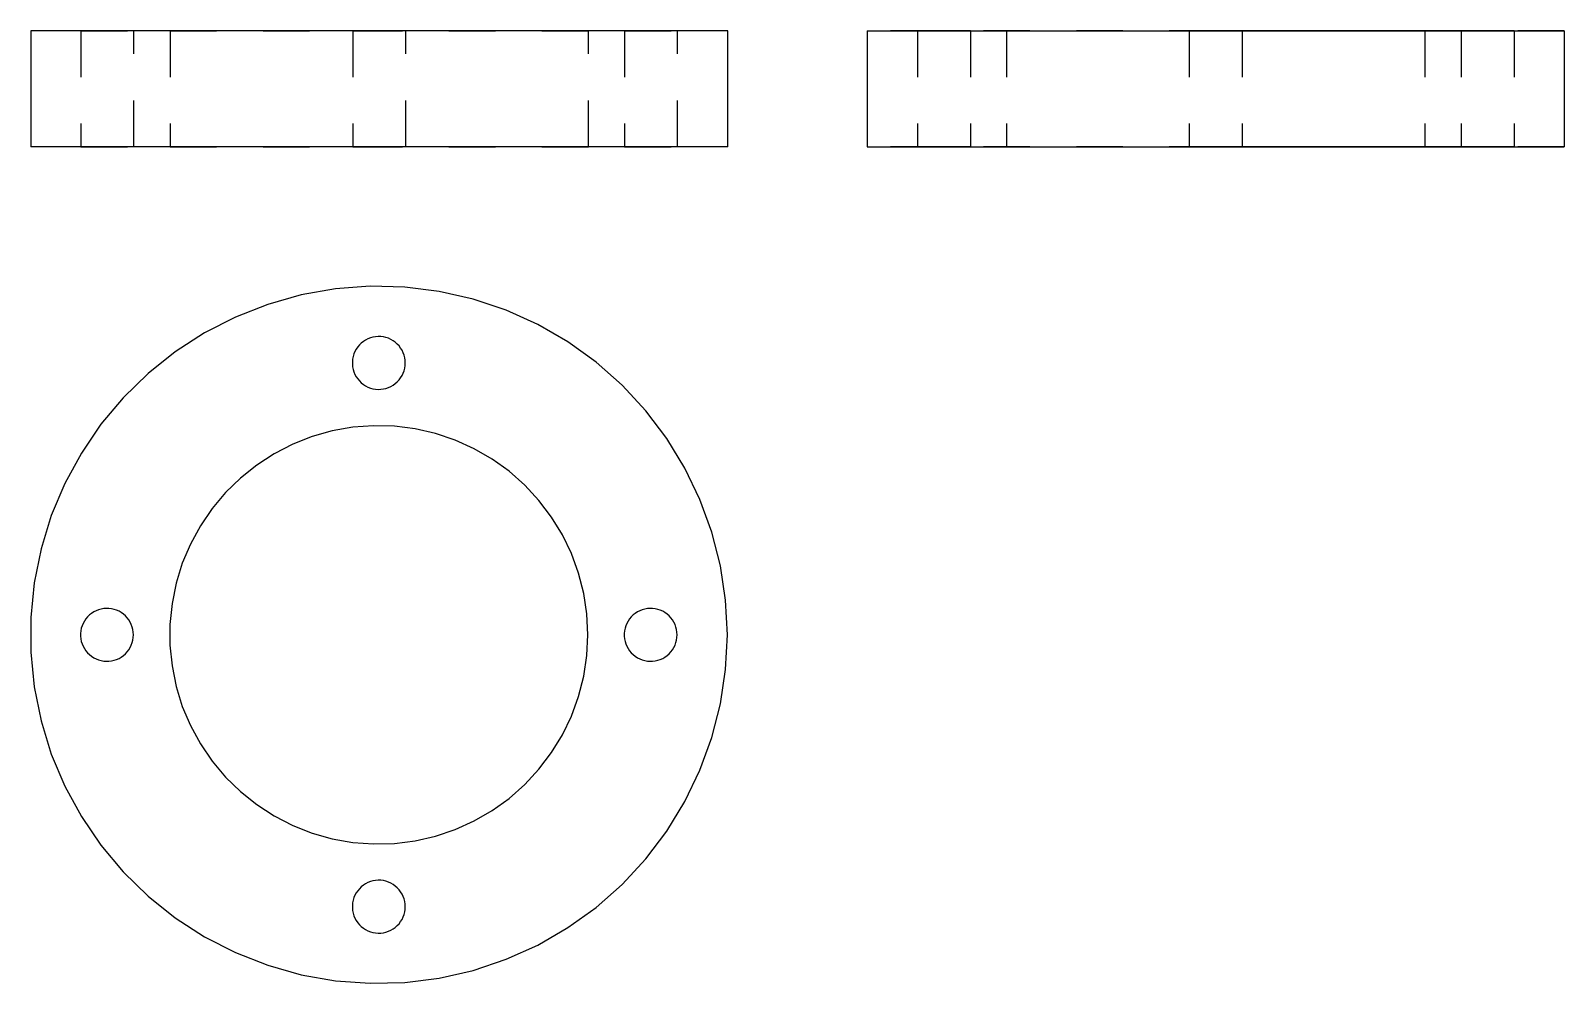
# Model space of a CAD drawing. Extents: x 0 to 3.3, y 0 to 2.05.
import ezdxf

# ---------------------------------------------------------------- set-up
doc = ezdxf.new("R2010")
doc.units = 0
doc.linetypes.add('HIDDEN', pattern=[0.075, 0.050025, -0.024975])
for name, color, linetype in [('FRONT', 7, 'CONTINUOUS'), ('FRONT_HID', 7, 'HIDDEN'), ('LEFT', 7, 'CONTINUOUS'), ('LEFT_HID', 7, 'HIDDEN'), ('TOP', 7, 'CONTINUOUS')]:
    doc.layers.add(name, color=color, linetype=linetype)

msp = doc.modelspace()

# ---------------------------------------------------------------- linework, layer by layer
at = {"layer": 'FRONT'}
for p, q in [((1.5, 2.049534), (0, 2.049534)), ((0, 2.049534), (0, 1.799534)), ((1.5, 1.799534), (1.5, 2.049534)), ((1.5, 1.799534), (0, 1.799534))]:
    msp.add_line(p, q, dxfattribs=at)
at = {"layer": 'FRONT_HID', "linetype": 'HIDDEN'}
for p, q in [((0.221973, 2.049534), (0.108173, 2.049534)), ((0.108173, 2.049534), (0.221973, 2.049534)), ((0.108173, 2.049534), (0.108173, 1.799534)), ((0.221973, 1.799534), (0.221973, 2.049534)), ((1.199944, 2.049534), (0.300056, 2.049534)), ((0.300056, 2.049534), (1.199944, 2.049534)), ((0.300056, 2.049534), (0.300056, 1.799534)), ((0.8069, 2.049534), (0.6931, 2.049534)), ((0.6931, 2.049534), (0.8069, 2.049534)), ((0.8069, 2.049534), (0.6931, 2.049534)), ((0.6931, 2.049534), (0.8069, 2.049534)), ((0.6931, 2.049534), (0.6931, 1.799534)), ((0.6931, 2.049534), (0.6931, 1.799534)), ((0.8069, 1.799534), (0.8069, 2.049534)), ((0.8069, 1.799534), (0.8069, 2.049534)), ((1.199944, 1.799534), (1.199944, 2.049534)), ((1.391827, 2.049534), (1.278027, 2.049534)), ((1.278027, 2.049534), (1.391827, 2.049534)), ((1.278027, 2.049534), (1.278027, 1.799534)), ((1.391827, 1.799534), (1.391827, 2.049534)), ((0.221973, 1.799534), (0.108173, 1.799534)), ((0.108173, 1.799534), (0.221973, 1.799534)), ((1.199944, 1.799534), (0.300056, 1.799534)), ((0.300056, 1.799534), (1.199944, 1.799534)), ((0.8069, 1.799534), (0.6931, 1.799534)), ((0.6931, 1.799534), (0.8069, 1.799534)), ((0.8069, 1.799534), (0.6931, 1.799534)), ((0.6931, 1.799534), (0.8069, 1.799534)), ((1.391827, 1.799534), (1.278027, 1.799534)), ((1.278027, 1.799534), (1.391827, 1.799534))]:
    msp.add_line(p, q, dxfattribs=at)
at = {"layer": 'LEFT'}
for p, q in [((1.8, 2.049534), (3.3, 2.049534)), ((1.8, 2.049534), (1.8, 1.799534)), ((3.3, 2.049534), (3.3, 1.799534)), ((1.8, 1.799534), (3.3, 1.799534))]:
    msp.add_line(p, q, dxfattribs=at)
at = {"layer": 'LEFT_HID', "linetype": 'HIDDEN'}
for p, q in [((2.55, 2.049534), (1.8, 2.049534)), ((1.965073, 2.049534), (1.908173, 2.049534)), ((1.908173, 2.049534), (2.021973, 2.049534)), ((1.908173, 2.049534), (1.908173, 1.799534)), ((2.021973, 2.049534), (1.965073, 2.049534)), ((2.021973, 2.049534), (2.021973, 1.799534)), ((2.55, 2.049534), (2.100056, 2.049534)), ((2.100056, 2.049534), (2.999944, 2.049534)), ((2.100056, 2.049534), (2.100056, 1.799534)), ((2.55, 2.049534), (2.4931, 2.049534)), ((2.4931, 2.049534), (2.6069, 2.049534)), ((2.55, 2.049534), (2.4931, 2.049534)), ((2.4931, 2.049534), (2.6069, 2.049534)), ((2.4931, 2.049534), (2.4931, 1.799534)), ((2.4931, 2.049534), (2.4931, 1.799534)), ((3.3, 2.049534), (2.55, 2.049534)), ((2.6069, 2.049534), (2.55, 2.049534)), ((2.999944, 2.049534), (2.55, 2.049534)), ((2.6069, 2.049534), (2.55, 2.049534)), ((2.6069, 2.049534), (2.6069, 1.799534)), ((2.6069, 2.049534), (2.6069, 1.799534)), ((2.999944, 2.049534), (2.999944, 1.799534)), ((3.134927, 2.049534), (3.078027, 2.049534)), ((3.078027, 2.049534), (3.191827, 2.049534)), ((3.078027, 2.049534), (3.078027, 1.799534)), ((3.191827, 2.049534), (3.134927, 2.049534)), ((3.191827, 2.049534), (3.191827, 1.799534)), ((2.55, 1.799534), (1.8, 1.799534)), ((1.965073, 1.799534), (1.908173, 1.799534)), ((1.908173, 1.799534), (2.021973, 1.799534)), ((2.021973, 1.799534), (1.965073, 1.799534)), ((2.55, 1.799534), (2.100056, 1.799534)), ((2.100056, 1.799534), (2.999944, 1.799534)), ((2.55, 1.799534), (2.4931, 1.799534)), ((2.4931, 1.799534), (2.6069, 1.799534)), ((2.55, 1.799534), (2.4931, 1.799534)), ((2.4931, 1.799534), (2.6069, 1.799534)), ((3.3, 1.799534), (2.55, 1.799534)), ((2.6069, 1.799534), (2.55, 1.799534)), ((2.999944, 1.799534), (2.55, 1.799534)), ((2.6069, 1.799534), (2.55, 1.799534)), ((3.134927, 1.799534), (3.078027, 1.799534)), ((3.078027, 1.799534), (3.191827, 1.799534)), ((3.191827, 1.799534), (3.134927, 1.799534))]:
    msp.add_line(p, q, dxfattribs=at)
at = {"layer": 'TOP'}
for p, q in [((0.65581, 1.493946), (0.582177, 1.480963)), ((0.73037, 1.499534), (0.65581, 1.493946)), ((0.805115, 1.49767), (0.73037, 1.499534)), ((0.879304, 1.488373), (0.805115, 1.49767)), ((0.952198, 1.471735), (0.879304, 1.488373)), ((0.510203, 1.460712), (0.440602, 1.433396)), ((0.582177, 1.480963), (0.510203, 1.460712)), ((1.023073, 1.447922), (0.952198, 1.471735)), ((0.440602, 1.433396), (0.374068, 1.399286)), ((1.091226, 1.417171), (1.023073, 1.447922)), ((0.374068, 1.399286), (0.31126, 1.35872)), ((0.725665, 1.386559), (0.720618, 1.383971)), ((0.730946, 1.388631), (0.725665, 1.386559)), ((0.736406, 1.390167), (0.730946, 1.388631)), ((0.741992, 1.391153), (0.736406, 1.390167)), ((0.747649, 1.391576), (0.741992, 1.391153)), ((0.75332, 1.391435), (0.747649, 1.391576)), ((0.758948, 1.39073), (0.75332, 1.391435)), ((0.764479, 1.389467), (0.758948, 1.39073)), ((0.769856, 1.387661), (0.764479, 1.389467)), ((0.775026, 1.385328), (0.769856, 1.387661)), ((1.155977, 1.379786), (1.091226, 1.417171)), ((0.31126, 1.35872), (0.252803, 1.312103)), ((0.695599, 1.354155), (0.693927, 1.348734)), ((0.697802, 1.359382), (0.695599, 1.354155)), ((0.700515, 1.364364), (0.697802, 1.359382)), ((0.703711, 1.36905), (0.700515, 1.364364)), ((0.707357, 1.373396), (0.703711, 1.36905)), ((0.711418, 1.377357), (0.707357, 1.373396)), ((0.715852, 1.380893), (0.711418, 1.377357)), ((0.720618, 1.383971), (0.715852, 1.380893)), ((0.779939, 1.382492), (0.775026, 1.385328)), ((0.784544, 1.37918), (0.779939, 1.382492)), ((0.788798, 1.375427), (0.784544, 1.37918)), ((0.792656, 1.371269), (0.788798, 1.375427)), ((0.796081, 1.366747), (0.792656, 1.371269)), ((0.799039, 1.361907), (0.796081, 1.366747)), ((0.8015, 1.356796), (0.799039, 1.361907)), ((0.80344, 1.351465), (0.8015, 1.356796)), ((1.216685, 1.33614), (1.155977, 1.379786)), ((0.692803, 1.343174), (0.692238, 1.33753)), ((0.692238, 1.33753), (0.692238, 1.331858)), ((0.692238, 1.331858), (0.692803, 1.326213)), ((0.693927, 1.348734), (0.692803, 1.343174)), ((0.692803, 1.326213), (0.693927, 1.320653)), ((0.693927, 1.320653), (0.695599, 1.315233)), ((0.80484, 1.345968), (0.80344, 1.351465)), ((0.80344, 1.317922), (0.80484, 1.323419)), ((0.805685, 1.340359), (0.80484, 1.345968)), ((0.80484, 1.323419), (0.805685, 1.329028)), ((0.805968, 1.334694), (0.805685, 1.340359)), ((0.805685, 1.329028), (0.805968, 1.334694)), ((1.272745, 1.286667), (1.216685, 1.33614)), ((0.252803, 1.312103), (0.199279, 1.259896)), ((0.695599, 1.315233), (0.697802, 1.310006)), ((0.697802, 1.310006), (0.700515, 1.305024)), ((0.700515, 1.305024), (0.703711, 1.300337)), ((0.703711, 1.300337), (0.707357, 1.295992)), ((0.707357, 1.295992), (0.711418, 1.292031)), ((0.711418, 1.292031), (0.715852, 1.288494)), ((0.715852, 1.288494), (0.720618, 1.285417)), ((0.779939, 1.286896), (0.784544, 1.290207)), ((0.784544, 1.290207), (0.788798, 1.293961)), ((0.788798, 1.293961), (0.792656, 1.298119)), ((0.792656, 1.298119), (0.796081, 1.302641)), ((0.796081, 1.302641), (0.799039, 1.307481)), ((0.799039, 1.307481), (0.8015, 1.312592)), ((0.8015, 1.312592), (0.80344, 1.317922)), ((0.199279, 1.259896), (0.151218, 1.20262)), ((0.720618, 1.285417), (0.725665, 1.282829)), ((0.725665, 1.282829), (0.730946, 1.280756)), ((0.730946, 1.280756), (0.736406, 1.27922)), ((0.736406, 1.27922), (0.741992, 1.278235)), ((0.741992, 1.278235), (0.747649, 1.277811)), ((0.747649, 1.277811), (0.75332, 1.277953)), ((0.75332, 1.277953), (0.758948, 1.278658)), ((0.758948, 1.278658), (0.764479, 1.27992)), ((0.764479, 1.27992), (0.769856, 1.281727)), ((0.769856, 1.281727), (0.775026, 1.28406)), ((0.775026, 1.28406), (0.779939, 1.286896)), ((1.323601, 1.231858), (1.272745, 1.286667)), ((1.368747, 1.172257), (1.323601, 1.231858)), ((0.151218, 1.20262), (0.1091, 1.140843)), ((0.648946, 1.18843), (0.605767, 1.176281)), ((0.69312, 1.196219), (0.648946, 1.18843)), ((0.73785, 1.199571), (0.69312, 1.196219)), ((0.782692, 1.198453), (0.73785, 1.199571)), ((0.8272, 1.192875), (0.782692, 1.198453)), ((0.870931, 1.182894), (0.8272, 1.192875)), ((0.564012, 1.159893), (0.524096, 1.13943)), ((0.605767, 1.176281), (0.564012, 1.159893)), ((0.913451, 1.168608), (0.870931, 1.182894)), ((0.954337, 1.150159), (0.913451, 1.168608)), ((1.407734, 1.108457), (1.368747, 1.172257)), ((0.1091, 1.140843), (0.073341, 1.07518)), ((0.524096, 1.13943), (0.486416, 1.115093)), ((0.993183, 1.127731), (0.954337, 1.150159)), ((1.029603, 1.101547), (0.993183, 1.127731)), ((0.486416, 1.115093), (0.451346, 1.087126)), ((1.063235, 1.071867), (1.029603, 1.101547)), ((1.440175, 1.041093), (1.407734, 1.108457)), ((0.073341, 1.07518), (0.044298, 1.006282)), ((0.451346, 1.087126), (0.419236, 1.055806)), ((1.093745, 1.038985), (1.063235, 1.071867)), ((0.419236, 1.055806), (0.390403, 1.021445)), ((1.120829, 1.003229), (1.093745, 1.038985)), ((1.465747, 0.970833), (1.440175, 1.041093)), ((0.044298, 1.006282), (0.02226, 0.934835)), ((0.390403, 1.021445), (0.365135, 0.984383)), ((1.144218, 0.964954), (1.120829, 1.003229)), ((0.365135, 0.984383), (0.343682, 0.94499)), ((1.16368, 0.924541), (1.144218, 0.964954)), ((1.484197, 0.898376), (1.465747, 0.970833)), ((0.02226, 0.934835), (0.007445, 0.861549)), ((0.343682, 0.94499), (0.326259, 0.903657)), ((1.179022, 0.88239), (1.16368, 0.924541)), ((0.326259, 0.903657), (0.313037, 0.860794)), ((1.495341, 0.824443), (1.484197, 0.898376)), ((0.007445, 0.861549), (0, 0.787151)), ((0.313037, 0.860794), (0.304149, 0.816828)), ((1.19009, 0.838922), (1.179022, 0.88239)), ((1.196776, 0.794567), (1.19009, 0.838922)), ((0.126491, 0.79243), (0.12243, 0.788469)), ((0.130926, 0.795966), (0.126491, 0.79243)), ((0.135691, 0.799044), (0.130926, 0.795966)), ((0.140738, 0.801632), (0.135691, 0.799044)), ((0.146019, 0.803704), (0.140738, 0.801632)), ((0.151479, 0.805241), (0.146019, 0.803704)), ((0.157066, 0.806226), (0.151479, 0.805241)), ((0.162722, 0.80665), (0.157066, 0.806226)), ((0.168393, 0.806508), (0.162722, 0.80665)), ((0.174021, 0.805803), (0.168393, 0.806508)), ((0.179552, 0.804541), (0.174021, 0.805803)), ((0.184929, 0.802734), (0.179552, 0.804541)), ((0.190099, 0.800401), (0.184929, 0.802734)), ((0.195012, 0.797565), (0.190099, 0.800401)), ((0.199618, 0.794253), (0.195012, 0.797565)), ((0.203871, 0.7905), (0.199618, 0.794253)), ((0.304149, 0.816828), (0.299683, 0.772195)), ((1.199011, 0.749767), (1.196776, 0.794567)), ((1.296344, 0.79243), (1.292284, 0.788469)), ((1.300779, 0.795966), (1.296344, 0.79243)), ((1.305544, 0.799044), (1.300779, 0.795966)), ((1.310592, 0.801632), (1.305544, 0.799044)), ((1.315873, 0.803704), (1.310592, 0.801632)), ((1.321333, 0.805241), (1.315873, 0.803704)), ((1.326919, 0.806226), (1.321333, 0.805241)), ((1.332576, 0.80665), (1.326919, 0.806226)), ((1.338247, 0.806508), (1.332576, 0.80665)), ((1.343875, 0.805803), (1.338247, 0.806508)), ((1.349405, 0.804541), (1.343875, 0.805803)), ((1.354783, 0.802734), (1.349405, 0.804541)), ((1.359953, 0.800401), (1.354783, 0.802734)), ((1.364866, 0.797565), (1.359953, 0.800401)), ((1.369471, 0.794253), (1.364866, 0.797565)), ((1.373724, 0.7905), (1.369471, 0.794253)), ((1.499068, 0.749767), (1.495341, 0.824443)), ((0, 0.787151), (0, 0.712382)), ((0.109, 0.763807), (0.107876, 0.758247)), ((0.110672, 0.769228), (0.109, 0.763807)), ((0.112875, 0.774455), (0.110672, 0.769228)), ((0.115588, 0.779437), (0.112875, 0.774455)), ((0.118784, 0.784124), (0.115588, 0.779437)), ((0.12243, 0.788469), (0.118784, 0.784124)), ((0.207729, 0.786342), (0.203871, 0.7905)), ((0.211154, 0.78182), (0.207729, 0.786342)), ((0.214112, 0.77698), (0.211154, 0.78182)), ((0.216573, 0.771869), (0.214112, 0.77698)), ((0.218513, 0.766539), (0.216573, 0.771869)), ((0.219913, 0.761041), (0.218513, 0.766539)), ((0.220758, 0.755432), (0.219913, 0.761041)), ((0.299683, 0.772195), (0.299683, 0.727339)), ((1.278854, 0.763807), (1.27773, 0.758247)), ((1.280526, 0.769228), (1.278854, 0.763807)), ((1.282729, 0.774455), (1.280526, 0.769228)), ((1.285442, 0.779437), (1.282729, 0.774455)), ((1.288637, 0.784124), (1.285442, 0.779437)), ((1.292284, 0.788469), (1.288637, 0.784124)), ((1.377583, 0.786342), (1.373724, 0.7905)), ((1.381008, 0.78182), (1.377583, 0.786342)), ((1.383966, 0.77698), (1.381008, 0.78182)), ((1.386427, 0.771869), (1.383966, 0.77698)), ((1.388367, 0.766539), (1.386427, 0.771869)), ((1.389767, 0.761041), (1.388367, 0.766539)), ((1.390612, 0.755432), (1.389767, 0.761041)), ((0.107876, 0.758247), (0.107311, 0.752603)), ((0.107311, 0.752603), (0.107311, 0.746931)), ((0.107311, 0.746931), (0.107876, 0.741286)), ((0.107876, 0.741286), (0.109, 0.735726)), ((0.109, 0.735726), (0.110672, 0.730306)), ((0.110672, 0.730306), (0.112875, 0.725079)), ((0.214112, 0.722554), (0.216573, 0.727665)), ((0.216573, 0.727665), (0.218513, 0.732995)), ((0.218513, 0.732995), (0.219913, 0.738492)), ((0.219913, 0.738492), (0.220758, 0.744101)), ((0.221041, 0.749767), (0.220758, 0.755432)), ((0.220758, 0.744101), (0.221041, 0.749767)), ((0.299683, 0.727339), (0.304149, 0.682706)), ((1.196776, 0.704967), (1.199011, 0.749767)), ((1.27773, 0.758247), (1.277165, 0.752603)), ((1.277165, 0.752603), (1.277165, 0.746931)), ((1.277165, 0.746931), (1.27773, 0.741286)), ((1.27773, 0.741286), (1.278854, 0.735726)), ((1.278854, 0.735726), (1.280526, 0.730306)), ((1.280526, 0.730306), (1.282729, 0.725079)), ((1.383966, 0.722554), (1.386427, 0.727665)), ((1.386427, 0.727665), (1.388367, 0.732995)), ((1.388367, 0.732995), (1.389767, 0.738492)), ((1.389767, 0.738492), (1.390612, 0.744101)), ((1.390895, 0.749767), (1.390612, 0.755432)), ((1.390612, 0.744101), (1.390895, 0.749767)), ((1.495341, 0.675091), (1.499068, 0.749767)), ((0, 0.712382), (0.007445, 0.637985)), ((0.112875, 0.725079), (0.115588, 0.720097)), ((0.115588, 0.720097), (0.118784, 0.71541)), ((0.118784, 0.71541), (0.12243, 0.711065)), ((0.12243, 0.711065), (0.126491, 0.707104)), ((0.126491, 0.707104), (0.130926, 0.703567)), ((0.130926, 0.703567), (0.135691, 0.70049)), ((0.135691, 0.70049), (0.140738, 0.697902)), ((0.140738, 0.697902), (0.146019, 0.69583)), ((0.146019, 0.69583), (0.151479, 0.694293)), ((0.151479, 0.694293), (0.157066, 0.693308)), ((0.157066, 0.693308), (0.162722, 0.692884)), ((0.162722, 0.692884), (0.168393, 0.693026)), ((0.168393, 0.693026), (0.174021, 0.693731)), ((0.174021, 0.693731), (0.179552, 0.694993)), ((0.179552, 0.694993), (0.184929, 0.6968)), ((0.184929, 0.6968), (0.190099, 0.699133)), ((0.190099, 0.699133), (0.195012, 0.701969)), ((0.195012, 0.701969), (0.199618, 0.70528)), ((0.199618, 0.70528), (0.203871, 0.709034)), ((0.203871, 0.709034), (0.207729, 0.713192)), ((0.207729, 0.713192), (0.211154, 0.717714)), ((0.211154, 0.717714), (0.214112, 0.722554)), ((1.19009, 0.660612), (1.196776, 0.704967)), ((1.282729, 0.725079), (1.285442, 0.720097)), ((1.285442, 0.720097), (1.288637, 0.71541)), ((1.288637, 0.71541), (1.292284, 0.711065)), ((1.292284, 0.711065), (1.296344, 0.707104)), ((1.296344, 0.707104), (1.300779, 0.703567)), ((1.300779, 0.703567), (1.305544, 0.70049)), ((1.305544, 0.70049), (1.310592, 0.697902)), ((1.310592, 0.697902), (1.315873, 0.69583)), ((1.315873, 0.69583), (1.321333, 0.694293)), ((1.321333, 0.694293), (1.326919, 0.693308)), ((1.326919, 0.693308), (1.332576, 0.692884)), ((1.332576, 0.692884), (1.338247, 0.693026)), ((1.338247, 0.693026), (1.343875, 0.693731)), ((1.343875, 0.693731), (1.349405, 0.694993)), ((1.349405, 0.694993), (1.354783, 0.6968)), ((1.354783, 0.6968), (1.359953, 0.699133)), ((1.359953, 0.699133), (1.364866, 0.701969)), ((1.364866, 0.701969), (1.369471, 0.70528)), ((1.369471, 0.70528), (1.373724, 0.709034)), ((1.373724, 0.709034), (1.377583, 0.713192)), ((1.377583, 0.713192), (1.381008, 0.717714)), ((1.381008, 0.717714), (1.383966, 0.722554)), ((0.304149, 0.682706), (0.313037, 0.63874)), ((1.179022, 0.617144), (1.19009, 0.660612)), ((1.484197, 0.601157), (1.495341, 0.675091)), ((0.007445, 0.637985), (0.02226, 0.564699)), ((0.313037, 0.63874), (0.326259, 0.595877)), ((0.326259, 0.595877), (0.343682, 0.554544)), ((1.16368, 0.574993), (1.179022, 0.617144)), ((1.465747, 0.528701), (1.484197, 0.601157)), ((0.02226, 0.564699), (0.044298, 0.493252)), ((1.144218, 0.534579), (1.16368, 0.574993)), ((0.343682, 0.554544), (0.365135, 0.51515)), ((1.120829, 0.496305), (1.144218, 0.534579)), ((1.440175, 0.458441), (1.465747, 0.528701)), ((0.365135, 0.51515), (0.390403, 0.478089)), ((1.093745, 0.460549), (1.120829, 0.496305)), ((0.044298, 0.493252), (0.073341, 0.424354)), ((0.390403, 0.478089), (0.419236, 0.443727)), ((0.419236, 0.443727), (0.451346, 0.412408)), ((1.063235, 0.427667), (1.093745, 0.460549)), ((1.407734, 0.391076), (1.440175, 0.458441)), ((0.073341, 0.424354), (0.1091, 0.35869)), ((0.451346, 0.412408), (0.486416, 0.38444)), ((0.993183, 0.371802), (1.029603, 0.397987)), ((1.029603, 0.397987), (1.063235, 0.427667)), ((0.486416, 0.38444), (0.524096, 0.360104)), ((0.954337, 0.349375), (0.993183, 0.371802)), ((1.368747, 0.327277), (1.407734, 0.391076)), ((0.1091, 0.35869), (0.151218, 0.296914)), ((0.524096, 0.360104), (0.564012, 0.339641)), ((0.564012, 0.339641), (0.605767, 0.323253)), ((0.870931, 0.31664), (0.913451, 0.330926)), ((0.913451, 0.330926), (0.954337, 0.349375)), ((0.605767, 0.323253), (0.648946, 0.311104)), ((0.648946, 0.311104), (0.69312, 0.303315)), ((0.69312, 0.303315), (0.73785, 0.299963)), ((0.73785, 0.299963), (0.782692, 0.301081)), ((0.782692, 0.301081), (0.8272, 0.306659)), ((0.8272, 0.306659), (0.870931, 0.31664)), ((1.323601, 0.267676), (1.368747, 0.327277)), ((0.151218, 0.296914), (0.199279, 0.239637)), ((1.272745, 0.212867), (1.323601, 0.267676)), ((0.199279, 0.239637), (0.252803, 0.187431)), ((0.703711, 0.199197), (0.700515, 0.19451)), ((0.707357, 0.203542), (0.703711, 0.199197)), ((0.711418, 0.207503), (0.707357, 0.203542)), ((0.715852, 0.21104), (0.711418, 0.207503)), ((0.720618, 0.214117), (0.715852, 0.21104)), ((0.725665, 0.216705), (0.720618, 0.214117)), ((0.730946, 0.218777), (0.725665, 0.216705)), ((0.736406, 0.220314), (0.730946, 0.218777)), ((0.741992, 0.221299), (0.736406, 0.220314)), ((0.747649, 0.221723), (0.741992, 0.221299)), ((0.75332, 0.221581), (0.747649, 0.221723)), ((0.758948, 0.220876), (0.75332, 0.221581)), ((0.764479, 0.219614), (0.758948, 0.220876)), ((0.769856, 0.217807), (0.764479, 0.219614)), ((0.775026, 0.215474), (0.769856, 0.217807)), ((0.779939, 0.212638), (0.775026, 0.215474)), ((0.784544, 0.209326), (0.779939, 0.212638)), ((0.788798, 0.205573), (0.784544, 0.209326)), ((0.792656, 0.201415), (0.788798, 0.205573)), ((0.796081, 0.196893), (0.792656, 0.201415)), ((1.216685, 0.163393), (1.272745, 0.212867)), ((0.252803, 0.187431), (0.31126, 0.140813)), ((0.692803, 0.173321), (0.692238, 0.167676)), ((0.692238, 0.167676), (0.692238, 0.162004)), ((0.693927, 0.178881), (0.692803, 0.173321)), ((0.695599, 0.184301), (0.693927, 0.178881)), ((0.697802, 0.189528), (0.695599, 0.184301)), ((0.700515, 0.19451), (0.697802, 0.189528)), ((0.799039, 0.192053), (0.796081, 0.196893)), ((0.8015, 0.186942), (0.799039, 0.192053)), ((0.80344, 0.181612), (0.8015, 0.186942)), ((0.80484, 0.176115), (0.80344, 0.181612)), ((0.805685, 0.170505), (0.80484, 0.176115)), ((0.805968, 0.16484), (0.805685, 0.170505)), ((0.31126, 0.140813), (0.374068, 0.100248)), ((0.692238, 0.162004), (0.692803, 0.156359)), ((0.692803, 0.156359), (0.693927, 0.150799)), ((0.693927, 0.150799), (0.695599, 0.145379)), ((0.695599, 0.145379), (0.697802, 0.140152)), ((0.697802, 0.140152), (0.700515, 0.13517)), ((0.700515, 0.13517), (0.703711, 0.130483)), ((0.792656, 0.128265), (0.796081, 0.132787)), ((0.796081, 0.132787), (0.799039, 0.137627)), ((0.799039, 0.137627), (0.8015, 0.142738)), ((0.8015, 0.142738), (0.80344, 0.148068)), ((0.80344, 0.148068), (0.80484, 0.153565)), ((0.80484, 0.153565), (0.805685, 0.159175)), ((0.805685, 0.159175), (0.805968, 0.16484)), ((1.155977, 0.119747), (1.216685, 0.163393)), ((0.374068, 0.100248), (0.440602, 0.066137)), ((0.703711, 0.130483), (0.707357, 0.126138)), ((0.707357, 0.126138), (0.711418, 0.122177)), ((0.711418, 0.122177), (0.715852, 0.11864)), ((0.715852, 0.11864), (0.720618, 0.115563)), ((0.720618, 0.115563), (0.725665, 0.112975)), ((0.725665, 0.112975), (0.730946, 0.110903)), ((0.730946, 0.110903), (0.736406, 0.109366)), ((0.736406, 0.109366), (0.741992, 0.108381)), ((0.741992, 0.108381), (0.747649, 0.107957)), ((0.747649, 0.107957), (0.75332, 0.108099)), ((0.75332, 0.108099), (0.758948, 0.108804)), ((0.758948, 0.108804), (0.764479, 0.110066)), ((0.764479, 0.110066), (0.769856, 0.111873)), ((0.769856, 0.111873), (0.775026, 0.114206)), ((0.775026, 0.114206), (0.779939, 0.117042)), ((0.779939, 0.117042), (0.784544, 0.120354)), ((0.784544, 0.120354), (0.788798, 0.124107)), ((0.788798, 0.124107), (0.792656, 0.128265)), ((1.091226, 0.082363), (1.155977, 0.119747)), ((0.440602, 0.066137), (0.510203, 0.038821)), ((1.023073, 0.051612), (1.091226, 0.082363)), ((0.510203, 0.038821), (0.582177, 0.018571)), ((0.952198, 0.027799), (1.023073, 0.051612)), ((0.582177, 0.018571), (0.65581, 0.005587)), ((0.65581, 0.005587), (0.73037, 0)), ((0.73037, 0), (0.805115, 0.001864)), ((0.805115, 0.001864), (0.879304, 0.011161)), ((0.879304, 0.011161), (0.952198, 0.027799))]:
    msp.add_line(p, q, dxfattribs=at)

doc.saveas('drawing.dxf')
